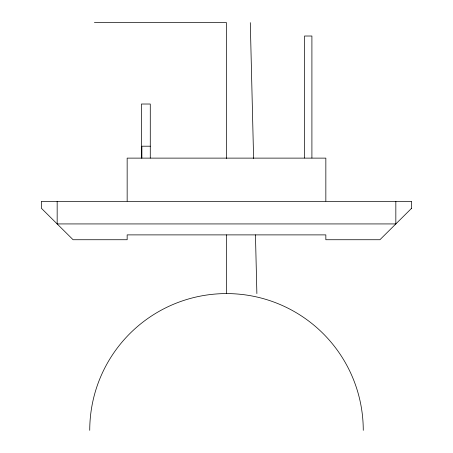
<?xml version="1.0" encoding="UTF-8"?>
<svg xmlns="http://www.w3.org/2000/svg" width="453" height="453" viewBox="0 0 453 453"><rect width="100%" height="100%" fill="white"/><g stroke="black" fill="none" stroke-linecap="round" stroke-linejoin="round"><path stroke-width="0.68" d="M94.4 22.65L226.5 22.65L226.5 158.476M150.277 146.2L141.88 146.2L141.88 158.074M250.299 22.65L253.601 158.476M255.458 234.875L256.879 293.589M395.837 201.353L395.837 223.929L57.163 223.929L57.163 201.353M325.843 201.081L325.843 158.12L127.157 158.12L127.157 201.081M311.907 157.989L311.907 36.019L304.535 36.019L304.535 157.989M226.5 234.875L226.5 293.589A136.761 136.761 0 0 1 363.261 430.35M150.277 158.074L150.277 104.02L141.421 104.02L141.421 158.035M89.739 430.35A136.761 136.761 0 0 1 226.5 293.589M411.641 208.244L379.914 239.733L325.843 239.733L325.843 234.886L127.157 234.886L127.157 239.733L73.086 239.733L41.359 208.244L41.359 201.353L411.641 201.353L411.641 208.244"/></g></svg>
